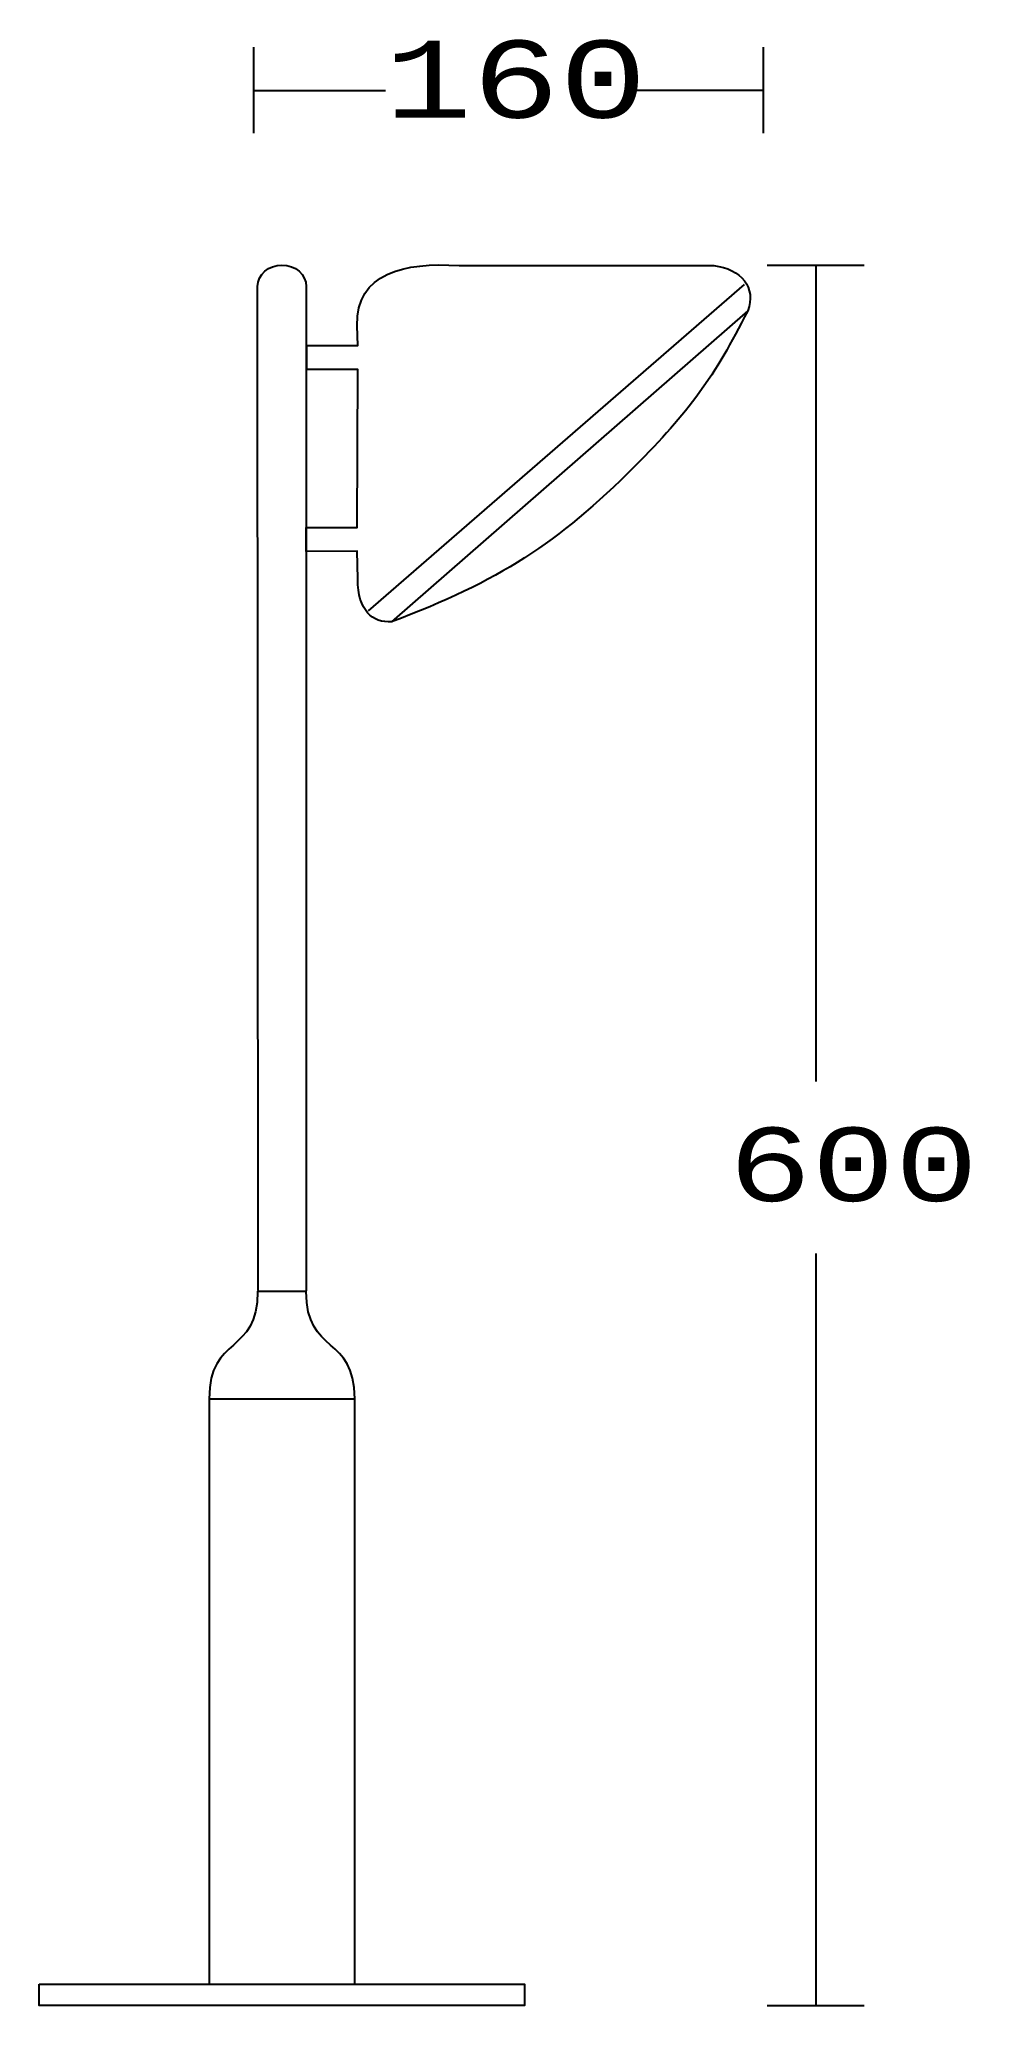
# Model space of a CAD drawing. Extents: x 0 to 104, y 0 to 220.
import ezdxf

# ---------------------------------------------------------------- set-up
doc = ezdxf.new("R2010")
doc.units = 0
doc.layers.add('LIVELLO_1', color=160, linetype='Continuous')
doc.styles.add('STD', font='txt')

# ---------------------------------------------------------------- blocks, each defined once
blk = doc.blocks.new('AI9-BLK1')
at = {"layer": 'LIVELLO_1', "color": 7}
for p, q in [((-27.15, 108.56), (-27.15, 98.93)), ((29.91, 108.56), (29.91, 98.93)), ((-27.15, 103.74), (-12.39, 103.74)), ((29.91, 103.74), (15.15, 103.74)), ((30.37, 84.18), (41.23, 84.18)), ((35.8, 84.18), (35.8, -7.26)), ((27.78, 82), (-14.31, 45.45)), ((35.8, -26.52), (35.8, -110.74)), ((-32.12, -42.78), (-15.82, -42.78)), ((30.37, -110.74), (41.23, -110.74))]:
    blk.add_line(p, q, dxfattribs=at)
blk.add_lwpolyline([(-51.14, -108.34), (3.2, -108.34), (3.2, -110.74), (-51.14, -110.74)], close=True, dxfattribs=at)
for points, knots in [([(-26.63, -30.62), (-26.63, -30.62), (-26.69, 81.78), (-26.69, 81.78), (-26.69, 83.11), (-25.47, 84.18), (-23.97, 84.18), (-22.47, 84.18), (-21.25, 83.11), (-21.25, 81.78), (-21.25, 81.78), (-21.25, -30.68), (-21.25, -30.68)], [0, 0, 0, 0, 1, 1, 1, 2, 2, 2, 3, 3, 3, 4, 4, 4, 4]), ([(28.19, 79.05), (29.18, 81.61), (27.45, 83.78), (24.39, 84.11), (24.39, 84.11), (-4.14, 84.11), (-4.14, 84.11), (-10.29, 84.52), (-15.66, 83.33), (-15.55, 77.37), (-15.55, 77.37), (-15.49, 75.16), (-15.49, 75.16), (-15.49, 75.16), (-21.2, 75.16), (-21.2, 75.16), (-21.2, 75.16), (-21.2, 72.49), (-21.2, 72.49), (-21.2, 72.49), (-15.49, 72.49), (-15.49, 72.49), (-15.49, 72.49), (-15.55, 54.78), (-15.55, 54.78), (-15.55, 54.78), (-21.25, 54.78), (-21.25, 54.78), (-21.25, 54.78), (-21.25, 52.1), (-21.25, 52.1), (-21.25, 52.1), (-15.55, 52.14), (-15.55, 52.14), (-15.55, 52.14), (-15.49, 49.02), (-15.49, 49.02), (-15.49, 45.45), (-13.81, 44.11), (-11.69, 44.21), (-11.69, 44.21), (28.19, 79.05), (28.19, 79.05)], [0, 0, 0, 0, 1, 1, 1, 2, 2, 2, 3, 3, 3, 4, 4, 4, 5, 5, 5, 6, 6, 6, 7, 7, 7, 8, 8, 8, 9, 9, 9, 10, 10, 10, 11, 11, 11, 12, 12, 12, 13, 13, 13, 14, 14, 14, 14]), ([(28.19, 79.05), (24.48, 71.68), (21.58, 67.69), (15.54, 61.64), (6.85, 52.95), (0.35, 48.79), (-11.69, 44.21)], [0, 0, 0, 0, 1, 1, 1, 2, 2, 2, 2]), ([(-32.12, -42.78), (-32.12, -35.56), (-26.69, -37.97), (-26.69, -30.75), (-26.69, -30.75), (-21.25, -30.75), (-21.25, -30.75), (-21.25, -37.97), (-15.82, -35.56), (-15.82, -42.78), (-15.82, -42.78), (-15.82, -108.34), (-15.82, -108.34), (-15.82, -108.34), (-32.12, -108.34), (-32.12, -108.34), (-32.12, -108.34), (-32.12, -42.78), (-32.12, -42.78)], [0, 0, 0, 0, 1, 1, 1, 2, 2, 2, 3, 3, 3, 4, 4, 4, 5, 5, 5, 6, 6, 6, 6])]:
    blk.add_open_spline(points, degree=3, knots=knots, dxfattribs=at)
at = {"layer": 'LIVELLO_1', "color": 7, "attachment_point": 1, "style": 'STD'}
for s, insert, char_height in [('\\fCourier|b0|i0;\\H8.6509;\\W1.13;\\C7;160', (-12.49, 109.32), 8.6509), ('\\fCourier|b0|i0;\\H8.2368;\\W1.13;\\C7;600', (26.01, -12.41), 8.2368)]:
    blk.add_mtext(s, dxfattribs=dict(at, insert=insert, char_height=char_height))

msp = doc.modelspace()

# ---------------------------------------------------------------- block references
at = {"layer": 'LIVELLO_1', "color": 7}
msp.add_blockref('AI9-BLK1', (51.409524, 110.983148), dxfattribs=at)

doc.saveas('drawing.dxf')
